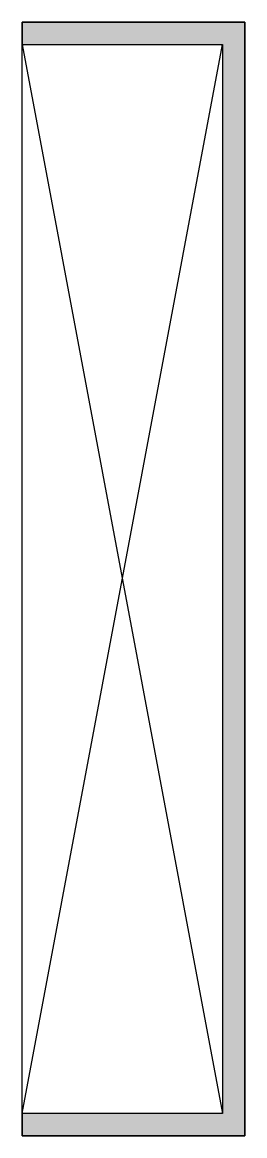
# Model space of a CAD drawing. Header units: millimetres. Extents: x 0 to 12, y 0 to 60.
import ezdxf

# ---------------------------------------------------------------- set-up
doc = ezdxf.new("R2010")
doc.units = ezdxf.units.MM

msp = doc.modelspace()

# ---------------------------------------------------------------- hatches: boundary and pattern name
msp.add_hatch(color=9).paths.add_polyline_path([(0, 0), (12, 0), (12, 60), (0, 60), (0, 58.8), (10.8, 58.8), (10.8, 1.2), (0, 1.2)])

# ---------------------------------------------------------------- linework, layer by layer
for points in [[(12, 0), (0, 0), (0, 60), (12, 60)], [(0, 0), (12, 0), (12, 60), (0, 60), (0, 58.8), (10.8, 58.8), (10.8, 1.2), (0, 1.2)]]:
    msp.add_lwpolyline(points, close=True)
at = {"color": 8}
for points in [[(0, 58.8), (10.8, 1.2)], [(0, 1.2), (10.8, 58.8)]]:
    msp.add_lwpolyline(points, dxfattribs=at)

doc.saveas('drawing.dxf')
